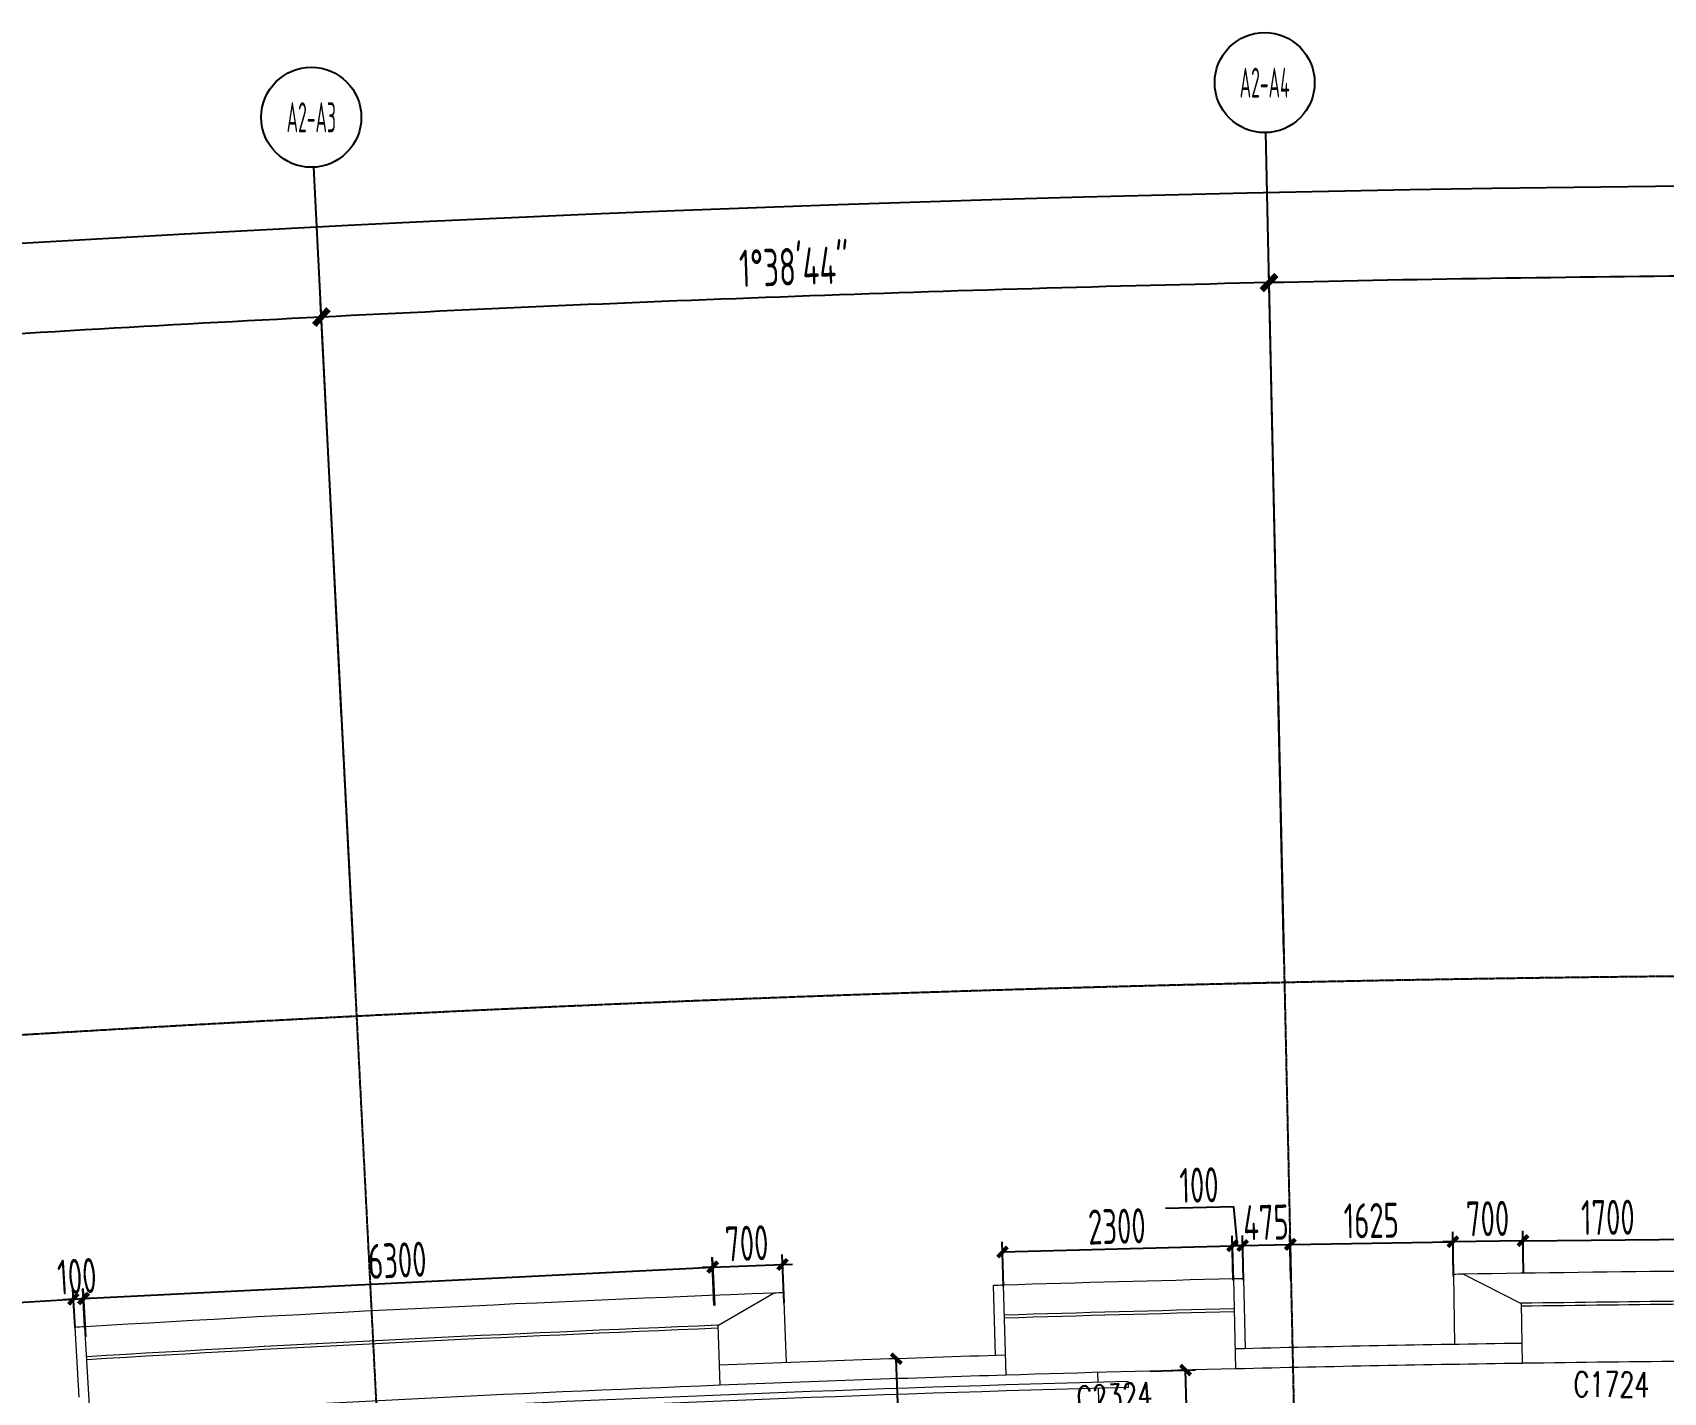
# Model space of a CAD drawing. Header units: millimetres. Extents: x 11515858 to 24947533, y -12764720 to -6305528.
# Drawn here: x 11759115 to 11775427, y -6375054 to -6361459 of the extents above; entities that cross this region are included whole.
import ezdxf
from ezdxf.enums import TextEntityAlignment as Align

# ---------------------------------------------------------------- set-up
doc = ezdxf.new("R2010")
doc.units = ezdxf.units.MM
doc.header["$LTSCALE"] = 10
for name, pattern in [('A2-RG-AXIS$0$CENTER', [2, 1.25, -0.25, 0.25, -0.25]), ('A2-RG-AXIS$0$DOTE', [2.42, 2, -0.2, 0.02, -0.2]), ('A2-RI-F3$0$DOT2', [0.125, 0, -0.125]), ('A2-RI-F3$0$HIDDEN', [0.375, 0.25, -0.125])]:
    doc.linetypes.add(name, pattern=pattern)
for name, color, linetype in [('A2-RB-F3$0$A-DIMS-100', 1, 'Continuous'), ('A2-RG-AXIS$0$A-AXIS', 1, 'Continuous'), ('A2-RG-AXIS$0$A-DIMS-100', 1, 'Continuous'), ('A2-RG-AXIS$0$A-GRID', 1, 'A2-RG-AXIS$0$CENTER'), ('A2-RG-AXIS$0$A-SYMB', 4, 'Continuous'), ('A2-RI-F3$0$A-SYMB-DOOR', 4, 'Continuous')]:
    doc.layers.add(name, color=color, linetype=linetype)
for name, color, linetype, lineweight in [('A2-RI-F3$0$A-FLOR-OTLN', 4, 'A2-RI-F3$0$DOT2', 5), ('A2-RI-F3$0$A-FLOR-STRS', 2, 'Continuous', 5), ('A2-RI-F3$0$A-GLAZ', 140, 'Continuous', 5), ('A2-RI-F3$0$A-WALL', 7, 'Continuous', 5)]:
    doc.layers.add(name, color=color, linetype=linetype, lineweight=lineweight)
doc.styles.add('A2-RB-F3$0$XD2008', font='hzs.shx', dxfattribs={"width": 0.7, "bigfont": 'hztxt.shx'})
doc.styles.add('A2-RG-AXIS$0$ECADI', font='hzs.shx', dxfattribs={"width": 0.7, "bigfont": 'hztxt.shx'})
doc.styles.add('A2-RG-AXIS$0$XD2008', font='hzs.shx', dxfattribs={"width": 0.7, "bigfont": 'hztxt.shx'})
doc.styles.add('A2-RI-F3$0$ECADI-TXT', font='simplex.shx', dxfattribs={"bigfont": 'hztxt.shx'})
doc.dimstyles.new('A2-RB-F3$0$XD100', dxfattribs={"dimscale": 100, "dimtxt": 3.5, "dimasz": 1.5, "dimexe": 1, "dimexo": 2, "dimgap": 0.5, "dimtad": 1, "dimdec": 0, "dimdsep": 46, "dimtxsty": 'A2-RB-F3$0$XD2008', "dimcen": 2.5, "dimclrt": 4, "dimaunit": 1, "dimadec": 0, "dimazin": 0, "dimtfac": 1, "dimtdec": 0, "dimtix": 1, "dimtmove": 1, "dimatfit": 3, "dimfxl": 0, "dimtolj": 1, "dimtzin": 0, "dimarcsym": 0})
doc.dimstyles.new('A2-RB-F3$0$XD100$0', dxfattribs={"dimscale": 100, "dimtxt": 3.5, "dimasz": 1, "dimexe": 1, "dimexo": 2, "dimgap": 0.5, "dimtad": 1, "dimdec": 0, "dimdsep": 46, "dimtxsty": 'A2-RB-F3$0$XD2008', "dimblk1": 'A2-RB-F3$0$_ArchTick', "dimblk2": 'A2-RB-F3$0$_ArchTick', "dimsah": 1, "dimcen": 2.5, "dimclrt": 4, "dimaunit": 1, "dimadec": 0, "dimazin": 0, "dimtfac": 1, "dimtdec": 0, "dimtix": 1, "dimtmove": 1, "dimatfit": 3, "dimfxl": 0, "dimtolj": 1, "dimtzin": 0, "dimarcsym": 0})
doc.dimstyles.new('A2-RG-AXIS$0$XD150', dxfattribs={"dimscale": 300, "dimtxt": 2.5, "dimasz": 1.5, "dimexe": 1, "dimexo": 2, "dimgap": 0.5, "dimtad": 1, "dimdec": 0, "dimdsep": 46, "dimtxsty": 'A2-RG-AXIS$0$XD2008', "dimcen": 2.5, "dimclrt": 4, "dimaunit": 1, "dimadec": 3, "dimazin": 0, "dimtfac": 1, "dimtdec": 0, "dimtmove": 2, "dimatfit": 3, "dimfxl": 0, "dimtolj": 1, "dimtzin": 0, "dimarcsym": 0})

# ---------------------------------------------------------------- blocks, each defined once
blk = doc.blocks.new('A2-RG-AXIS$0$ECADI-TAG-GRID')
at = {"color": 13}
blk.add_circle((0, 0), 5, dxfattribs=at)
at = {"style": 'A2-RG-AXIS$0$ECADI', "width": 0.7}
blk.add_attdef('GRID', text='', height=5, dxfattribs=at).set_placement((0, 0), align=Align.MIDDLE)
blk = doc.blocks.new('A2-RG-AXIS$0$_ArchTick')
at = {"color": 0, "linetype": 'ByBlock', "const_width": 0.4}
blk.add_lwpolyline([(-0.5, -0.5), (0.5, 0.5)], dxfattribs=at)
blk = doc.blocks.new('*D500')
at = {"layer": 'A2-RG-AXIS$0$A-DIMS-100', "color": 0, "lineweight": -2, "ltscale": 3, "transparency": 16777216}
for p, q in [((11753070, -6371598), (11752455, -6363872)), ((11854556, -6379588), (11856371, -6372053))]:
    blk.add_line(p, q, dxfattribs=at)
blk.add_arc((11778731, -6694179), 331200, 76.44866, 94.54827, dxfattribs=at)
at = {"layer": 'Defpoints', "color": 0, "ltscale": 3, "transparency": 16777216}
for p in [(11822065, -6365826), (11753093, -6371897), (11854485, -6379879), (11778731, -6694179)]:
    blk.add_point(p, dxfattribs=at)
at = {"layer": 'A2-RG-AXIS$0$A-DIMS-100', "color": 0, "lineweight": -2, "ltscale": 3, "transparency": 16777216, "xscale": 150, "yscale": 150, "zscale": 150}
for p, rotation in [((11752467, -6364022), 184.5482656226652), ((11856336, -6372199), 346.4486630674553)]:
    blk.add_blockref('A2-RG-AXIS$0$_ArchTick', p, dxfattribs=dict(at, rotation=rotation))
at = {"layer": 'A2-RG-AXIS$0$A-DIMS-100', "color": 4, "ltscale": 3, "transparency": 16777216, "insert": (11804749, -6363703), "char_height": 375, "attachment_point": 5, "rotation": 355.4985, "style": 'A2-RG-AXIS$0$XD2008'}
blk.add_mtext('\\A1;18°5\'59"', dxfattribs=at)
blk = doc.blocks.new('*D501')
at = {"layer": 'A2-RG-AXIS$0$A-DIMS-100', "color": 0, "lineweight": -2, "ltscale": 3, "transparency": 16777216}
for p, q in [((11762343, -6370994), (11761996, -6364153)), ((11753070, -6371598), (11752526, -6364769))]:
    blk.add_line(p, q, dxfattribs=at)
blk.add_arc((11778731, -6694179), 330300, 92.90285, 94.54827, dxfattribs=at)
at = {"layer": 'Defpoints', "color": 0, "ltscale": 3, "transparency": 16777216}
for p in [(11758846, -6364478), (11762358, -6371294), (11753093, -6371897), (11778731, -6694179)]:
    blk.add_point(p, dxfattribs=at)
at = {"layer": 'A2-RG-AXIS$0$A-DIMS-100', "color": 0, "lineweight": -2, "ltscale": 3, "transparency": 16777216, "xscale": 150, "yscale": 150, "zscale": 150}
for p, rotation in [((11762003, -6364303), 2.902847210932435), ((11752538, -6364919), 184.5482656226654)]:
    blk.add_blockref('A2-RG-AXIS$0$_ArchTick', p, dxfattribs=dict(at, rotation=rotation))
at = {"layer": 'A2-RG-AXIS$0$A-DIMS-100', "color": 4, "ltscale": 3, "transparency": 16777216, "insert": (11757249, -6364279), "char_height": 375, "attachment_point": 5, "rotation": 3.7256, "style": 'A2-RG-AXIS$0$XD2008'}
blk.add_mtext('\\A1;1°38\'44"', dxfattribs=at)
blk = doc.blocks.new('*D505')
at = {"layer": 'A2-RG-AXIS$0$A-DIMS-100', "color": 0, "lineweight": -2, "ltscale": 3, "transparency": 16777216}
for p, q in [((11771629, -6370657), (11771479, -6363808)), ((11762343, -6370994), (11761996, -6364153))]:
    blk.add_line(p, q, dxfattribs=at)
blk.add_arc((11778731, -6694179), 330300, 91.25743, 92.90285, dxfattribs=at)
at = {"layer": 'Defpoints', "color": 0, "ltscale": 3, "transparency": 16777216}
for p in [(11768322, -6364043), (11771636, -6370957), (11762358, -6371294), (11778731, -6694179)]:
    blk.add_point(p, dxfattribs=at)
at = {"layer": 'A2-RG-AXIS$0$A-DIMS-100', "color": 0, "lineweight": -2, "ltscale": 3, "transparency": 16777216, "xscale": 150, "yscale": 150, "zscale": 150}
for p, rotation in [((11771482, -6363958), 1.257428799195983), ((11762003, -6364303), 182.9028472109292)]:
    blk.add_blockref('A2-RG-AXIS$0$_ArchTick', p, dxfattribs=dict(at, rotation=rotation))
at = {"layer": 'A2-RG-AXIS$0$A-DIMS-100', "color": 4, "ltscale": 3, "transparency": 16777216, "insert": (11766731, -6363798), "char_height": 375, "attachment_point": 5, "rotation": 2.0801, "style": 'A2-RG-AXIS$0$XD2008'}
blk.add_mtext('\\A1;1°38\'44"', dxfattribs=at)
blk = doc.blocks.new('*D509')
at = {"layer": 'A2-RG-AXIS$0$A-DIMS-100', "color": 0, "lineweight": -2, "ltscale": 3, "transparency": 16777216}
for p, q in [((11780922, -6370586), (11780968, -6363736)), ((11771629, -6370657), (11771479, -6363808))]:
    blk.add_line(p, q, dxfattribs=at)
blk.add_arc((11778731, -6694179), 330300, 89.61201, 91.25743, dxfattribs=at)
at = {"layer": 'Defpoints', "color": 0, "ltscale": 3, "transparency": 16777216}
for p in [(11777806, -6363880), (11780920, -6370886), (11771636, -6370957), (11778731, -6694179)]:
    blk.add_point(p, dxfattribs=at)
at = {"layer": 'A2-RG-AXIS$0$A-DIMS-100', "color": 0, "lineweight": -2, "ltscale": 3, "transparency": 16777216, "xscale": 150, "yscale": 150, "zscale": 150}
for p, rotation in [((11771482, -6363958), 181.2574288054266), ((11780967, -6363886), 359.6120103936937)]:
    blk.add_blockref('A2-RG-AXIS$0$_ArchTick', p, dxfattribs=dict(at, rotation=rotation))
at = {"layer": 'A2-RG-AXIS$0$A-DIMS-100', "color": 4, "ltscale": 3, "transparency": 16777216, "insert": (11776222, -6363590), "char_height": 375, "attachment_point": 5, "rotation": 0.4347, "style": 'A2-RG-AXIS$0$XD2008'}
blk.add_mtext('\\A1;1°38\'44"', dxfattribs=at)
blk = doc.blocks.new('A2-RB-F3$0$_ArchTick')
at = {"color": 0, "linetype": 'ByBlock', "const_width": 0.4}
blk.add_lwpolyline([(-0.5, -0.5), (0.5, 0.5)], dxfattribs=at)
blk = doc.blocks.new('*D646')
at = {"layer": 'A2-RB-F3$0$A-DIMS-100', "color": 0, "lineweight": -2, "transparency": 16777216}
for p, q in [((11770293, -6374840), (11770747, -6374828)), ((11770704, -6376930), (11770647, -6374831)), ((11770350, -6376939), (11770804, -6376927))]:
    blk.add_line(p, q, dxfattribs=at)
at = {"layer": 'Defpoints', "color": 0, "transparency": 16777216}
for p in [(11770093, -6374846), (11770647, -6374831), (11770150, -6376945)]:
    blk.add_point(p, dxfattribs=at)
at = {"layer": 'A2-RB-F3$0$A-DIMS-100', "color": 0, "lineweight": -2, "transparency": 16777216, "xscale": 100, "yscale": 100, "zscale": 100}
for p, rotation in [((11770647, -6374831), 91.54943228193672), ((11770704, -6376930), 271.5494322819367)]:
    blk.add_blockref('A2-RB-F3$0$_ArchTick', p, dxfattribs=dict(at, rotation=rotation))
at = {"layer": 'A2-RB-F3$0$A-DIMS-100', "color": 4, "transparency": 16777216, "insert": (11770901, -6375874), "char_height": 350, "attachment_point": 5, "rotation": 271.5494, "style": 'A2-RB-F3$0$XD2008'}
blk.add_mtext('\\A1;2100', dxfattribs=at)
blk = doc.blocks.new('*D738')
at = {"layer": 'A2-RB-F3$0$A-DIMS-100', "color": 0, "lineweight": -2, "transparency": 16777216}
blk.add_line((11767828, -6376857), (11767754, -6374717), dxfattribs=at)
at = {"layer": 'Defpoints', "color": 0, "transparency": 16777216}
for p in [(11767754, -6374717), (11778731, -6694179)]:
    blk.add_point(p, dxfattribs=at)
at = {"layer": 'A2-RB-F3$0$A-DIMS-100', "color": 0, "lineweight": -2, "transparency": 16777216, "xscale": 100, "yscale": 100, "zscale": 100, "rotation": 91.96790100173936}
blk.add_blockref('A2-RB-F3$0$_ArchTick', (11767754, -6374717), dxfattribs=at)
at = {"layer": 'A2-RB-F3$0$A-DIMS-100', "color": 4, "transparency": 16777216, "insert": (11768024, -6376036), "char_height": 350, "attachment_point": 5, "rotation": 271.9679, "style": 'A2-RB-F3$0$XD2008'}
blk.add_mtext('\\A1;R319650', dxfattribs=at)
blk = doc.blocks.new('*D849')
at = {"layer": 'A2-RB-F3$0$A-DIMS-100', "color": 0, "lineweight": -2, "transparency": 16777216}
for p, q in [((11759539, -6374404), (11759516, -6374021)), ((11756111, -6374324), (11759522, -6374121)), ((11756128, -6374608), (11756105, -6374224))]:
    blk.add_line(p, q, dxfattribs=at)
at = {"layer": 'Defpoints', "color": 0, "transparency": 16777216}
for p in [(11759522, -6374121), (11759550, -6374604), (11756140, -6374807)]:
    blk.add_point(p, dxfattribs=at)
at = {"layer": 'A2-RB-F3$0$A-DIMS-100', "color": 0, "lineweight": -2, "transparency": 16777216, "xscale": 100, "yscale": 100, "zscale": 100}
for p, rotation in [((11759522, -6374121), 3.416815076024167), ((11756111, -6374324), 183.4168150760242)]:
    blk.add_blockref('A2-RB-F3$0$_ArchTick', p, dxfattribs=dict(at, rotation=rotation))
at = {"layer": 'A2-RB-F3$0$A-DIMS-100', "color": 4, "transparency": 16777216, "insert": (11757803, -6373998), "char_height": 350, "attachment_point": 5, "rotation": 3.4168, "style": 'A2-RB-F3$0$XD2008'}
blk.add_mtext('\\A1;3417', dxfattribs=at)
blk = doc.blocks.new('*D850')
at = {"layer": 'A2-RB-F3$0$A-DIMS-100', "color": 0, "lineweight": -2, "transparency": 16777216}
for p, q in [((11759539, -6374404), (11759516, -6374021)), ((11759638, -6374398), (11759616, -6374015)), ((11759522, -6374121), (11759422, -6374127)), ((11759522, -6374121), (11759621, -6374115)), ((11759621, -6374115), (11759721, -6374109))]:
    blk.add_line(p, q, dxfattribs=at)
at = {"layer": 'Defpoints', "color": 0, "transparency": 16777216}
for p in [(11759621, -6374115), (11759550, -6374604), (11759650, -6374598)]:
    blk.add_point(p, dxfattribs=at)
at = {"layer": 'A2-RB-F3$0$A-DIMS-100', "color": 0, "lineweight": -2, "transparency": 16777216, "xscale": 100, "yscale": 100, "zscale": 100}
for p, rotation in [((11759522, -6374121), 3.416815076568716), ((11759621, -6374115), 183.4168150765687)]:
    blk.add_blockref('A2-RB-F3$0$_ArchTick', p, dxfattribs=dict(at, rotation=rotation))
at = {"layer": 'A2-RB-F3$0$A-DIMS-100', "color": 4, "transparency": 16777216, "insert": (11759558, -6373893), "char_height": 350, "attachment_point": 5, "rotation": 3.4168, "style": 'A2-RB-F3$0$XD2008'}
blk.add_mtext('\\A1;100', dxfattribs=at)
blk = doc.blocks.new('*D851')
at = {"layer": 'A2-RB-F3$0$A-DIMS-100', "color": 0, "lineweight": -2, "transparency": 16777216}
for p, q in [((11765939, -6374185), (11765915, -6373702)), ((11759627, -6374115), (11765920, -6373801)), ((11759646, -6374498), (11759622, -6374015))]:
    blk.add_line(p, q, dxfattribs=at)
at = {"layer": 'Defpoints', "color": 0, "transparency": 16777216}
for p in [(11765920, -6373801), (11765949, -6374385), (11759656, -6374698)]:
    blk.add_point(p, dxfattribs=at)
at = {"layer": 'A2-RB-F3$0$A-DIMS-100', "color": 0, "lineweight": -2, "transparency": 16777216, "xscale": 100, "yscale": 100, "zscale": 100}
for p, rotation in [((11765920, -6373801), 2.848827585341046), ((11759627, -6374115), 182.8488275853411)]:
    blk.add_blockref('A2-RB-F3$0$_ArchTick', p, dxfattribs=dict(at, rotation=rotation))
at = {"layer": 'A2-RB-F3$0$A-DIMS-100', "color": 4, "transparency": 16777216, "insert": (11762762, -6373733), "char_height": 350, "attachment_point": 5, "rotation": 2.8488, "style": 'A2-RB-F3$0$XD2008'}
blk.add_mtext('\\A1;6300', dxfattribs=at)
blk = doc.blocks.new('*D852')
at = {"layer": 'A2-RB-F3$0$A-DIMS-100', "color": 0, "lineweight": -2, "transparency": 16777216}
for p, q in [((11765931, -6374185), (11765913, -6373702)), ((11766631, -6374158), (11766612, -6373675)), ((11765916, -6373802), (11765816, -6373805)), ((11765916, -6373802), (11766616, -6373775)), ((11766616, -6373775), (11766716, -6373771))]:
    blk.add_line(p, q, dxfattribs=at)
at = {"layer": 'Defpoints', "color": 0, "transparency": 16777216}
for p in [(11766616, -6373775), (11766639, -6374358), (11765939, -6374385)]:
    blk.add_point(p, dxfattribs=at)
at = {"layer": 'A2-RB-F3$0$A-DIMS-100', "color": 0, "lineweight": -2, "transparency": 16777216, "xscale": 100, "yscale": 100, "zscale": 100}
for p, rotation in [((11766616, -6373775), 182.2043621681104), ((11765916, -6373802), 2.204362168110432)]:
    blk.add_blockref('A2-RB-F3$0$_ArchTick', p, dxfattribs=dict(at, rotation=rotation))
at = {"layer": 'A2-RB-F3$0$A-DIMS-100', "color": 4, "transparency": 16777216, "insert": (11766258, -6373563), "char_height": 350, "attachment_point": 5, "rotation": 2.2044, "style": 'A2-RB-F3$0$XD2008'}
blk.add_mtext('\\A1;700', dxfattribs=at)
blk = doc.blocks.new('*D853')
at = {"layer": 'A2-RB-F3$0$A-DIMS-100', "color": 0, "lineweight": -2, "transparency": 16777216}
for p, q in [((11768826, -6373996), (11768814, -6373550)), ((11771125, -6373933), (11771113, -6373487)), ((11768817, -6373650), (11771116, -6373587))]:
    blk.add_line(p, q, dxfattribs=at)
at = {"layer": 'Defpoints', "color": 0, "transparency": 16777216}
for p in [(11771116, -6373587), (11768832, -6374196), (11771131, -6374133)]:
    blk.add_point(p, dxfattribs=at)
at = {"layer": 'A2-RB-F3$0$A-DIMS-100', "color": 0, "lineweight": -2, "transparency": 16777216, "xscale": 100, "yscale": 100, "zscale": 100}
for p, rotation in [((11771116, -6373587), 1.566680991452816), ((11768817, -6373650), 181.5666809914528)]:
    blk.add_blockref('A2-RB-F3$0$_ArchTick', p, dxfattribs=dict(at, rotation=rotation))
at = {"layer": 'A2-RB-F3$0$A-DIMS-100', "color": 4, "transparency": 16777216, "insert": (11769960, -6373394), "char_height": 350, "attachment_point": 5, "rotation": 1.5667, "style": 'A2-RB-F3$0$XD2008'}
blk.add_mtext('\\A1;2300', dxfattribs=at)
blk = doc.blocks.new('*D854')
at = {"layer": 'A2-RB-F3$0$A-DIMS-100', "color": 0, "lineweight": -2, "transparency": 16777216}
for p, q in [((11771129, -6373198), (11770446, -6373214)), ((11771168, -6373586), (11771129, -6373198)), ((11771126, -6373933), (11771115, -6373487)), ((11771226, -6373931), (11771216, -6373485)), ((11771118, -6373587), (11771218, -6373585))]:
    blk.add_line(p, q, dxfattribs=at)
at = {"layer": 'Defpoints', "color": 0, "transparency": 16777216}
for p in [(11771218, -6373585), (11771131, -6374133), (11771231, -6374131)]:
    blk.add_point(p, dxfattribs=at)
at = {"layer": 'A2-RB-F3$0$A-DIMS-100', "color": 0, "lineweight": -2, "transparency": 16777216, "xscale": 100, "yscale": 100, "zscale": 100}
for p, rotation in [((11771118, -6373587), 181.3466991601405), ((11771218, -6373585), 1.346699160140514)]:
    blk.add_blockref('A2-RB-F3$0$_ArchTick', p, dxfattribs=dict(at, rotation=rotation))
at = {"layer": 'A2-RB-F3$0$A-DIMS-100', "color": 4, "transparency": 16777216, "insert": (11770782, -6372981), "char_height": 350, "attachment_point": 5, "rotation": 1.3467, "style": 'A2-RB-F3$0$XD2008'}
blk.add_mtext('\\A1;100', dxfattribs=at)
blk = doc.blocks.new('*D855')
at = {"layer": 'A2-RB-F3$0$A-DIMS-100', "color": 0, "lineweight": -2, "transparency": 16777216}
for p, q in [((11771226, -6373931), (11771217, -6373485)), ((11771701, -6373920), (11771691, -6373474)), ((11771219, -6373585), (11771119, -6373587)), ((11771219, -6373585), (11771694, -6373574)), ((11771694, -6373574), (11771793, -6373572))]:
    blk.add_line(p, q, dxfattribs=at)
at = {"layer": 'Defpoints', "color": 0, "transparency": 16777216}
for p in [(11771694, -6373574), (11771231, -6374131), (11771705, -6374120)]:
    blk.add_point(p, dxfattribs=at)
at = {"layer": 'A2-RB-F3$0$A-DIMS-100', "color": 0, "lineweight": -2, "transparency": 16777216, "xscale": 100, "yscale": 100, "zscale": 100}
for p, rotation in [((11771219, -6373585), 1.25742879923548), ((11771694, -6373574), 181.2574287992354)]:
    blk.add_blockref('A2-RB-F3$0$_ArchTick', p, dxfattribs=dict(at, rotation=rotation))
at = {"layer": 'A2-RB-F3$0$A-DIMS-100', "color": 4, "transparency": 16777216, "insert": (11771451, -6373354), "char_height": 350, "attachment_point": 5, "rotation": 1.2574, "style": 'A2-RB-F3$0$XD2008'}
blk.add_mtext('\\A1;475', dxfattribs=at)
blk = doc.blocks.new('*D856')
at = {"layer": 'A2-RB-F3$0$A-DIMS-100', "color": 0, "lineweight": -2, "transparency": 16777216}
for p, q in [((11771702, -6373920), (11771695, -6373474)), ((11771696, -6373574), (11773322, -6373547)), ((11773327, -6373894), (11773320, -6373447))]:
    blk.add_line(p, q, dxfattribs=at)
at = {"layer": 'Defpoints', "color": 0, "transparency": 16777216}
for p in [(11773322, -6373547), (11771705, -6374120), (11773331, -6374094)]:
    blk.add_point(p, dxfattribs=at)
at = {"layer": 'A2-RB-F3$0$A-DIMS-100', "color": 0, "lineweight": -2, "transparency": 16777216, "xscale": 100, "yscale": 100, "zscale": 100}
for p, rotation in [((11771696, -6373574), 180.9441412706028), ((11773322, -6373547), 0.9441412706028061)]:
    blk.add_blockref('A2-RB-F3$0$_ArchTick', p, dxfattribs=dict(at, rotation=rotation))
at = {"layer": 'A2-RB-F3$0$A-DIMS-100', "color": 4, "transparency": 16777216, "insert": (11772505, -6373336), "char_height": 350, "attachment_point": 5, "rotation": 0.9441, "style": 'A2-RB-F3$0$XD2008'}
blk.add_mtext('\\A1;1625', dxfattribs=at)
blk = doc.blocks.new('*D857')
at = {"layer": 'A2-RB-F3$0$A-DIMS-100', "color": 0, "lineweight": -2, "transparency": 16777216}
for p, q in [((11773321, -6373548), (11773221, -6373549)), ((11773326, -6373875), (11773319, -6373448)), ((11774021, -6373537), (11773321, -6373548)), ((11774027, -6373864), (11774020, -6373437)), ((11774021, -6373537), (11774121, -6373535))]:
    blk.add_line(p, q, dxfattribs=at)
at = {"layer": 'Defpoints', "color": 0, "transparency": 16777216}
for p in [(11773321, -6373548), (11773329, -6374075), (11774030, -6374064)]:
    blk.add_point(p, dxfattribs=at)
at = {"layer": 'A2-RB-F3$0$A-DIMS-100', "color": 0, "lineweight": -2, "transparency": 16777216, "xscale": 100, "yscale": 100, "zscale": 100}
for p, rotation in [((11773321, -6373548), 0.9135022020151436), ((11774021, -6373537), 180.9135022020152)]:
    blk.add_blockref('A2-RB-F3$0$_ArchTick', p, dxfattribs=dict(at, rotation=rotation))
at = {"layer": 'A2-RB-F3$0$A-DIMS-100', "color": 4, "transparency": 16777216, "insert": (11773668, -6373317), "char_height": 350, "attachment_point": 5, "rotation": 0.9135, "style": 'A2-RB-F3$0$XD2008'}
blk.add_mtext('\\A1;700', dxfattribs=at)
blk = doc.blocks.new('*D858')
at = {"layer": 'A2-RB-F3$0$A-DIMS-100', "color": 0, "lineweight": -2, "transparency": 16777216}
for p, q in [((11774026, -6373864), (11774022, -6373437)), ((11774023, -6373537), (11775723, -6373521)), ((11775726, -6373847), (11775722, -6373421))]:
    blk.add_line(p, q, dxfattribs=at)
at = {"layer": 'Defpoints', "color": 0, "transparency": 16777216}
for p in [(11775723, -6373521), (11775728, -6374047), (11774028, -6374064)]:
    blk.add_point(p, dxfattribs=at)
at = {"layer": 'A2-RB-F3$0$A-DIMS-100', "color": 0, "lineweight": -2, "transparency": 16777216, "xscale": 100, "yscale": 100, "zscale": 100}
for p, rotation in [((11774023, -6373537), 180.5449301470591), ((11775723, -6373521), 0.5449301470590852)]:
    blk.add_blockref('A2-RB-F3$0$_ArchTick', p, dxfattribs=dict(at, rotation=rotation))
at = {"layer": 'A2-RB-F3$0$A-DIMS-100', "color": 4, "transparency": 16777216, "insert": (11774871, -6373304), "char_height": 350, "attachment_point": 5, "rotation": 0.5449, "style": 'A2-RB-F3$0$XD2008'}
blk.add_mtext('\\A1;1700', dxfattribs=at)
blk = doc.blocks.new('A2-RI-F3$0$Bay 2')
at = {"layer": 'A2-RI-F3$0$A-FLOR-OTLN', "linetype": 'Continuous'}
for radius in [320350, 319450]:
    blk.add_arc((15603, -319069), radius, 92.38819, 92.79965, dxfattribs=at)
at = {"layer": 'A2-RI-F3$0$A-GLAZ'}
for radius in [320050, 320020]:
    blk.add_arc((15603, -319069), radius, 92.38819, 92.79965, dxfattribs=at)
at = {"layer": 'A2-RI-F3$0$A-WALL'}
for p, q in [((2254, 1003), (2292, 104)), ((2354, 1007), (2383, 308)), ((-110, 195), (-144, 894)), ((0, 0), (-44, 899))]:
    blk.add_line(p, q, dxfattribs=at)
for start, end in [(92.3703, 92.38819), (92.79965, 92.81753)]:
    blk.add_arc((15603, -319069), 320350, start, end, dxfattribs=at)
blk = doc.blocks.new('A2-RI-F3$0$Big Bay 1')
at = {"layer": 'A2-RI-F3$0$A-FLOR-OTLN', "linetype": 'Continuous'}
for radius, start in [(320350, 84.98421), (319450, 85.08669)]:
    blk.add_arc((-21072, -318754), radius, start, 86.21783, dxfattribs=at)
at = {"layer": 'A2-RI-F3$0$A-GLAZ'}
for radius, start in [(320020, 85.08669), (320050, 85.08652)]:
    blk.add_arc((-21072, -318754), radius, start, 86.21783, dxfattribs=at)
at = {"layer": 'A2-RI-F3$0$A-WALL'}
for p, q in [((-87, 206), (-40, 905)), ((0, 0), (59, 898)), ((6340, 119), (6936, 369)), ((6975, -337), (7036, 360)), ((6340, 119), (6288, -478))]:
    blk.add_line(p, q, dxfattribs=at)
for start, end in [(86.21783, 86.23572), (84.96632, 84.98421)]:
    blk.add_arc((-21072, -318754), 320350, start, end, dxfattribs=at)
blk = doc.blocks.new('A2-RI-F3$0$Bay 1')
at = {"layer": 'A2-RI-F3$0$A-FLOR-OTLN', "linetype": 'Continuous'}
for radius, end in [(320350, 93.62248), (319450, 93.51966)]:
    blk.add_arc((19611, -318847), radius, 93.21111, end, dxfattribs=at)
at = {"layer": 'A2-RI-F3$0$A-GLAZ'}
for radius in [320050, 320020]:
    blk.add_arc((19611, -318847), radius, 93.21111, 93.51966, dxfattribs=at)
at = {"layer": 'A2-RI-F3$0$A-WALL'}
for p, q in [((1667, 1000), (1717, 101)), ((1767, 1005), (1806, 306)), ((-729, 856), (-685, 158)), ((-629, 862), (-37, 599)), ((-37, 599), (0, 0))]:
    blk.add_line(p, q, dxfattribs=at)
for start, end in [(93.19322, 93.21111), (93.62248, 93.64037)]:
    blk.add_arc((19611, -318847), 320350, start, end, dxfattribs=at)
blk = doc.blocks.new('A2-RI-F3$0$ECADI-TAG-DOOR')
blk = doc.blocks.new('A2-RG-AXIS')
at = {"layer": 'A2-RG-AXIS$0$A-AXIS', "ltscale": 3}
for p, q in [((11771570.2, -6367957.3), (11771449.5, -6362458.6)), ((11762206, -6368297.4), (11761927.5, -6362804.5))]:
    blk.add_line(p, q, dxfattribs=at)
at = {"layer": 'A2-RG-AXIS$0$A-GRID', "linetype": 'A2-RG-AXIS$0$DOTE'}
for p, q in [((11771570.2, -6367957.3), (11772452.4, -6408147.6)), ((11764241.9, -6408445.8), (11762206, -6368297.4))]:
    blk.add_line(p, q, dxfattribs=at)
blk.add_arc((11778730.7, -6694178.7), 323300, 75.589285, 95.407644, dxfattribs=at)
at = {"layer": 'A2-RG-AXIS$0$A-SYMB'}
ref = blk.add_blockref('A2-RG-AXIS$0$ECADI-TAG-GRID', (11771438.5, -6361958.7), dxfattribs=dict(at, xscale=100, yscale=100, zscale=100))
ref.add_attrib('GRID', 'A2-A4', dxfattribs={"layer": '0', "extrusion": (0, 0, -1), "height": 300, "style": 'A2-RG-AXIS$0$ECADI', "text_generation_flag": 2, "width": 0.5}).set_placement((-11771438.5, -6361958.7), align=Align.MIDDLE)
ref = blk.add_blockref('A2-RG-AXIS$0$ECADI-TAG-GRID', (11761902.2, -6362305.1), dxfattribs=dict(at, xscale=100, yscale=100, zscale=100))
ref.add_attrib('GRID', 'A2-A3', dxfattribs={"layer": '0', "extrusion": (0, 0, -1), "height": 300, "style": 'A2-RG-AXIS$0$ECADI', "text_generation_flag": 2, "width": 0.5}).set_placement((-11761902.2, -6362305.1), align=Align.MIDDLE)
at = {"layer": 'A2-RG-AXIS$0$A-DIMS-100', "ltscale": 3}
for base, p1, p2, override, picture, middle in [((11822064.9, -6365825.9), (11854485.2, -6379879.3), (11753093.4, -6371896.8), {"dimscale": 150, "dimasz": 1, "dimblk": 'A2-RG-AXIS$0$_ArchTick', "dimadec": 4}, '*D500', (11804748.6, -6363703.1)), ((11777805.6, -6363880), (11780920, -6370886.1), (11771636, -6370956.6), {"dimscale": 150, "dimasz": 1, "dimblk": 'A2-RG-AXIS$0$_ArchTick', "dimadec": 4}, '*D509', (11776222.4, -6363590)), ((11768321.7, -6364042.8), (11762358, -6371293.6), (11771636, -6370956.6), {"dimscale": 150, "dimasz": 1, "dimblk": 'A2-RG-AXIS$0$_ArchTick', "dimadec": 4}, '*D505', (11766730.9, -6363798.4)), ((11758846.5, -6364477.8), (11762358, -6371293.6), (11753093.4, -6371896.8), {"dimscale": 150, "dimasz": 1, "dimblk": 'A2-RG-AXIS$0$_ArchTick', "dimaunit": 1, "dimadec": 4}, '*D501', (11757249.3, -6364279.1))]:
    dim = blk.add_angular_dim_3p(base=base, center=(11778730.7, -6694178.7), p1=p1, p2=p2, dimstyle='A2-RG-AXIS$0$XD150', override=override, dxfattribs=at)
    dim.commit()
    dim.dimension.update_dxf_attribs({"geometry": picture, "text_midpoint": middle})
blk = doc.blocks.new('A2-RB-F3')
at = {"layer": 'A2-RB-F3$0$A-DIMS-100'}
dim = blk.add_linear_dim(base=(11771218, -6373584.6), p1=(11771130.6, -6374133.2), p2=(11771230.8, -6374130.9), angle=1.3467, dimstyle='A2-RB-F3$0$XD100$0', dxfattribs=at)
dim.commit()
dim.dimension.update_dxf_attribs({"geometry": '*D854', "text_midpoint": (11771079.3, -6373199.5), "dimtype": 129})
for p1, p2, distance, picture, middle in [((11774027.7, -6374063.6), (11775727.9, -6374047.4), 527, '*D858', (11774870.7, -6373303.6)), ((11768831.9612, -6374196.0785), (11771130.645, -6374133.2082), 546.3856, '*D853', (11769960.2132, -6373393.5461)), ((11771230.8, -6374130.9), (11771705.5, -6374120.4), 546.4, '*D855', (11771451.2, -6373354.4)), ((11771705.4949, -6374120.4342), (11773330.7513, -6374093.6502), 546.5307, '*D856', (11772505.4101, -6373335.6162)), ((11774029.7, -6374063.6), (11773329.4, -6374074.8), -527, '*D857', (11773667.6, -6373317.3)), ((11765938.8405, -6374384.6644), (11766638.7889, -6374357.7217), 583.4826, '*D852', (11766257.7173, -6373563.3088)), ((11759656.3, -6374697.6), (11765948.8, -6374384.5), 583.8, '*D851', (11762762.4, -6373733.3)), ((11759550.5, -6374603.8), (11759650.3, -6374597.8), 484, '*D850', (11759558.2, -6373893)), ((11756140, -6374807.4), (11759550.5, -6374603.8), 484, '*D849', (11757803, -6373997.8)), ((11770149.8, -6376944.8), (11770093, -6374845.5), -554.7, '*D646', (11770900.8, -6375874.1))]:
    dim = blk.add_aligned_dim(p1=p1, p2=p2, distance=distance, dimstyle='A2-RB-F3$0$XD100$0', dxfattribs=at)
    dim.commit()
    dim.dimension.update_dxf_attribs({"geometry": picture, "text_midpoint": middle})
dim = blk.add_radius_dim(center=(11778730.7, -6694178.7), mpoint=(11767754.1, -6374717.2), dimstyle='A2-RB-F3$0$XD100', override={"dimasz": 1, "dimblk1": 'A2-RB-F3$0$_ArchTick', "dimblk2": 'A2-RB-F3$0$_ArchTick', "dimsah": 1}, dxfattribs=at)
dim.commit()
dim.dimension.update_dxf_attribs({"geometry": '*D738', "text_midpoint": (11767799.6, -6376043.4), "dimtype": 132})
blk = doc.blocks.new('A2-RI-F3')
at = {"layer": 'A2-RI-F3$0$A-FLOR-STRS'}
for p, q in [((11769773.9, -6374952.5), (11769771.3, -6374854.4)), ((11769825.3, -6376891.7), (11769775.5, -6375012.5)), ((11770075.4, -6375004.2), (11770073.8, -6374944.3))]:
    blk.add_line(p, q, dxfattribs=at)
for radius, start, end in [(318410, 91.549619, 92.957088), (318350, 91.549626, 92.957098)]:
    blk.add_arc((11778684.5, -6693237.8), radius, start, end, dxfattribs=at)
at = {"layer": 'A2-RI-F3$0$A-WALL'}
for radius, start, end in [(319650, 91.771757, 92.285617), (319650, 90.845967, 91.360296), (319450, 90.845967, 91.360296), (319450, 91.771757, 92.285617)]:
    blk.add_arc((11778730.7, -6694178.7), radius, start, end, dxfattribs=at)
at = {"linetype": 'A2-RI-F3$0$HIDDEN', "ltscale": 3}
blk.add_blockref('A2-RG-AXIS', (0, 0), dxfattribs=at)
for name, p, rotation in [('A2-RI-F3$0$Big Bay 1', (11759692, -6375296.6), 7.198982511905506), ('A2-RI-F3$0$Bay 1', (11774014.2, -6374763.5), 357.3262361333063), ('A2-RI-F3$0$Bay 2', (11768853.9, -6374881.4), 358.9720839386612)]:
    blk.add_blockref(name, p, dxfattribs=dict(rotation=rotation))
at = {"layer": 'A2-RI-F3$0$A-SYMB-DOOR'}
ref = blk.add_blockref('A2-RI-F3$0$ECADI-TAG-DOOR', (11775510.8, -6375831.8), dxfattribs=dict(at, xscale=99.99999999931771, yscale=99.99999999931771, zscale=99.99999999931771, rotation=359.6189938488809))
ref.add_attrib('门窗主编号1', 'C1724', dxfattribs={"height": 250, "rotation": 359.61899, "style": 'A2-RI-F3$0$ECADI-TXT', "width": 0.7}).set_placement((11775285.7, -6375101.9), align=Align.RIGHT)
ref = blk.add_blockref('A2-RI-F3$0$ECADI-TAG-DOOR', (11770598.2, -6375909.3), dxfattribs=dict(at, xscale=99.99999999929076, yscale=99.99999999929076, zscale=99.99999999929076, rotation=3.627700833957928))
ref.add_attrib('门窗主编号1', 'C2324', dxfattribs={"height": 250, "rotation": 3.6277, "style": 'A2-RI-F3$0$ECADI-TXT', "width": 0.7}).set_placement((11770322.6, -6375196.9), align=Align.RIGHT)

msp = doc.modelspace()

# ---------------------------------------------------------------- block references
for name in ['A2-RB-F3', 'A2-RI-F3', 'A2-RG-AXIS']:
    msp.add_blockref(name, (0, 0))

doc.saveas('drawing.dxf')
